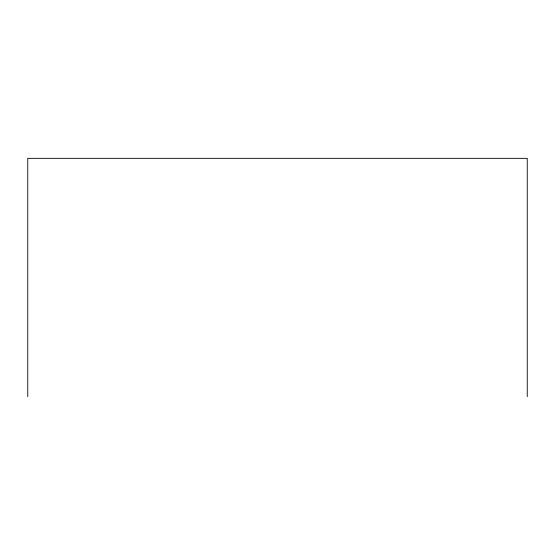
<?xml version="1.0" encoding="UTF-8"?>
<svg xmlns="http://www.w3.org/2000/svg" width="555" height="555" viewBox="0 0 555 555"><rect width="100%" height="100%" fill="white"/><g stroke="black" fill="none" stroke-linecap="round" stroke-linejoin="round"><path stroke-width="0.83" d="M527.25 396.659L527.25 158.341L27.75 158.341L27.75 396.659"/></g></svg>
